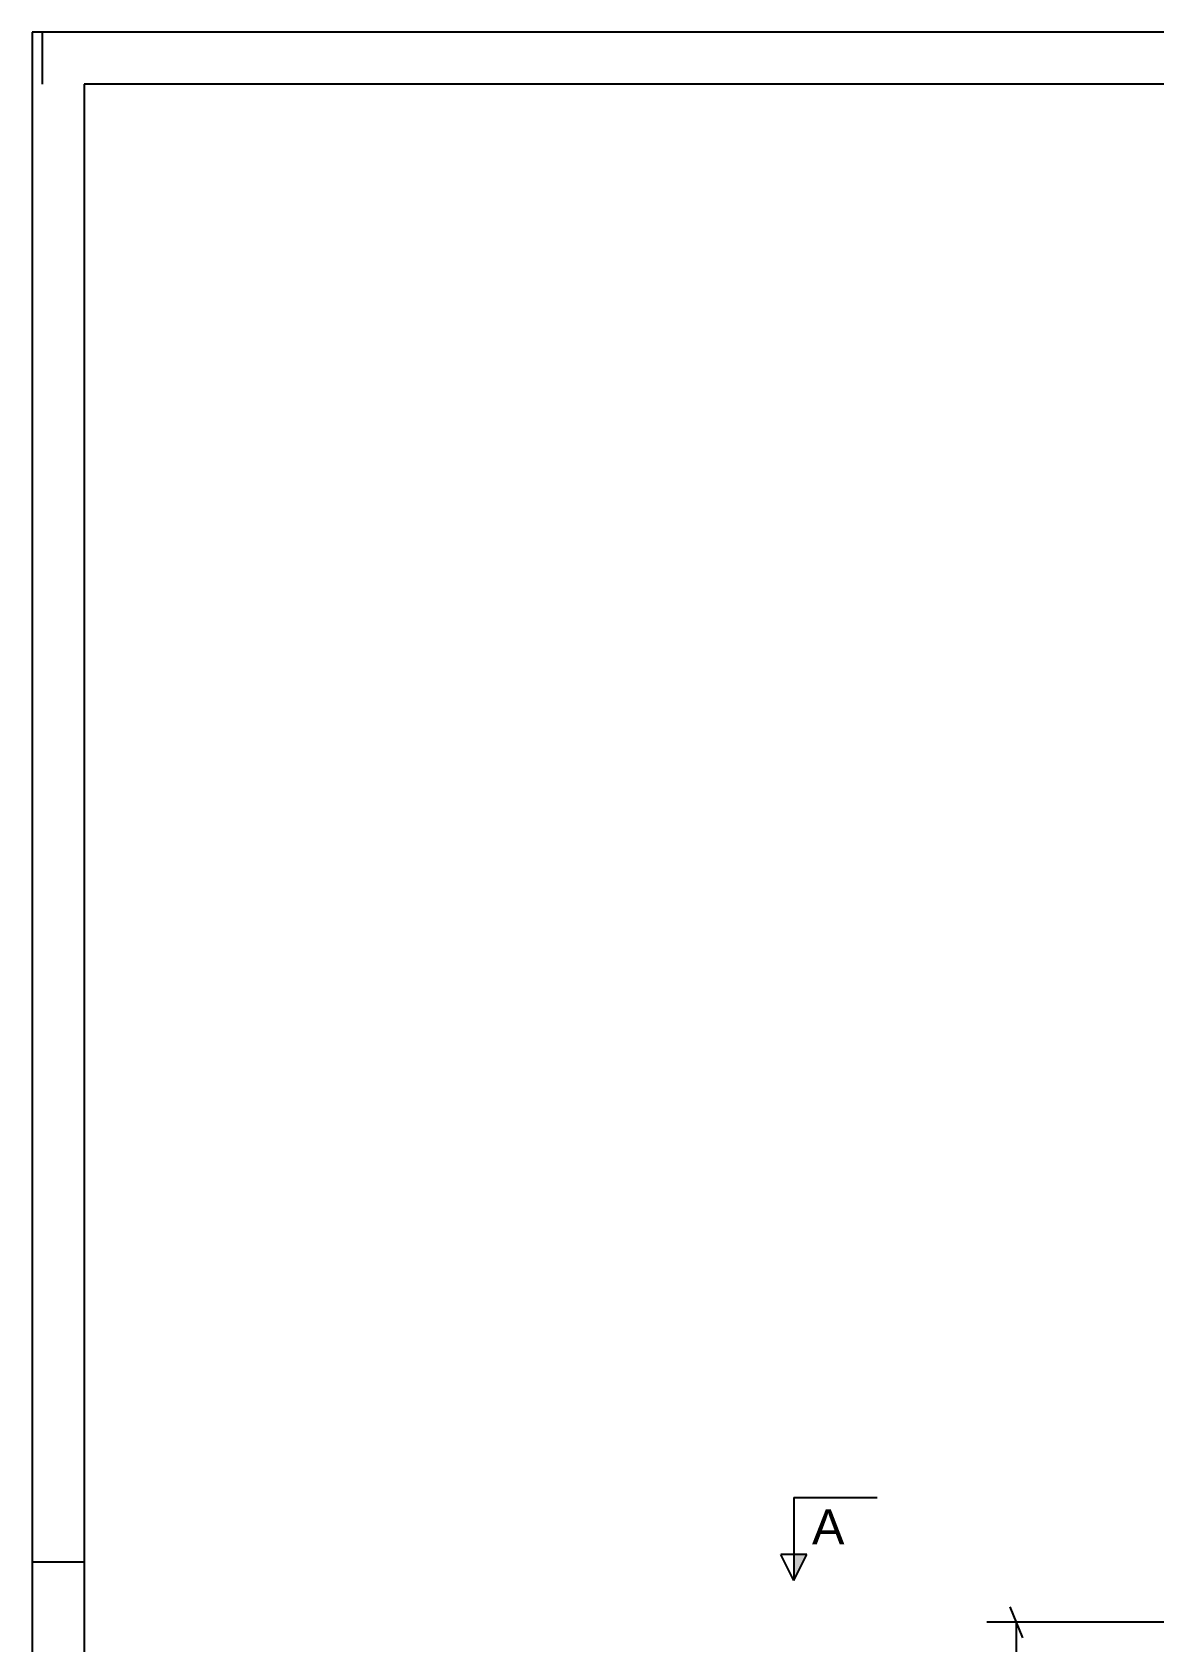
# Model space of a CAD drawing. Header units: millimetres. Extents: x 0 to 841, y 0 to 594.
# Drawn here: x 0 to 107.8, y 439.3 to 594 of the extents above; entities that cross this region are included whole.
import ezdxf

# ---------------------------------------------------------------- set-up
doc = ezdxf.new("R2010")
doc.units = ezdxf.units.MM
doc.styles.add('Arial', font='ARIAL.TTF', dxfattribs={"height": 0.2})

# ---------------------------------------------------------------- blocks, each defined once
blk = doc.blocks.new('Unknown-318895815-1115')
at = {"color": 5, "linetype": 'Continuous'}
for p, q in [((841, 594), (0, 594)), ((0, 594), (0, 0)), ((1, 589), (1, 594)), ((836, 589), (5, 589)), ((5, 589), (5, 5)), ((5, 447), (0, 447))]:
    blk.add_line(p, q, dxfattribs=at)
blk = doc.blocks.new('StraightDimension-318895815-3958 - 2943')
at = {"color": 7, "linetype": 'Continuous'}
for p, q in [((95.22, 439.72), (94.02, 442.72)), ((126.09, 441.22), (91.77, 441.22)), ((94.62, 315.23), (94.62, 441.22)), ((94.02, 316.73), (95.22, 313.73)), ((107.67, 315.23), (91.77, 315.23))]:
    blk.add_line(p, q, dxfattribs=at)
at = {"color": 0}
blk.add_wipeout([(93.87, 383.27), (89.67, 383.27), (89.67, 373.18), (93.87, 373.18)], dxfattribs=at)
at = {"color": 3, "style": 'Arial'}
blk.add_text('3150', height=2.865, rotation=90.0002, dxfattribs=at).set_placement((93.27, 373.78))
blk = doc.blocks.new('SectionMark-318895815-4457 - 2943')
at = {"linetype": 'Continuous'}
blk.add_hatch(color=6, dxfattribs=at).paths.add_polyline_path([(73.21, 447.72), (74.46, 447.72), (73.21, 445.22)])
at = {"color": 6, "linetype": 'Continuous'}
for p, q in [((73.21, 453.22), (81.21, 453.22)), ((73.21, 453.22), (73.21, 445.22)), ((73.21, 445.22), (71.96, 447.72)), ((74.46, 447.72), (71.96, 447.72)), ((73.21, 445.22), (74.46, 447.72))]:
    blk.add_line(p, q, dxfattribs=at)
at = {"color": 0, "linetype": 'Continuous'}
blk.add_wipeout([(78.07, 448.72), (78.07, 452.22), (74.96, 452.22), (74.96, 448.72)], dxfattribs=at)
at = {"color": 3, "linetype": 'Continuous', "style": 'Arial'}
blk.add_text('A', height=3.34, dxfattribs=at).set_placement((74.96, 448.72))

msp = doc.modelspace()

# ---------------------------------------------------------------- block references
msp.add_blockref('Unknown-318895815-1115', (0, 0))

# ---------------------------------------------------------------- next in the draw order: block references
for name in ['SectionMark-318895815-4457 - 2943', 'StraightDimension-318895815-3958 - 2943']:
    msp.add_blockref(name, (0, 0))

doc.saveas('drawing.dxf')
